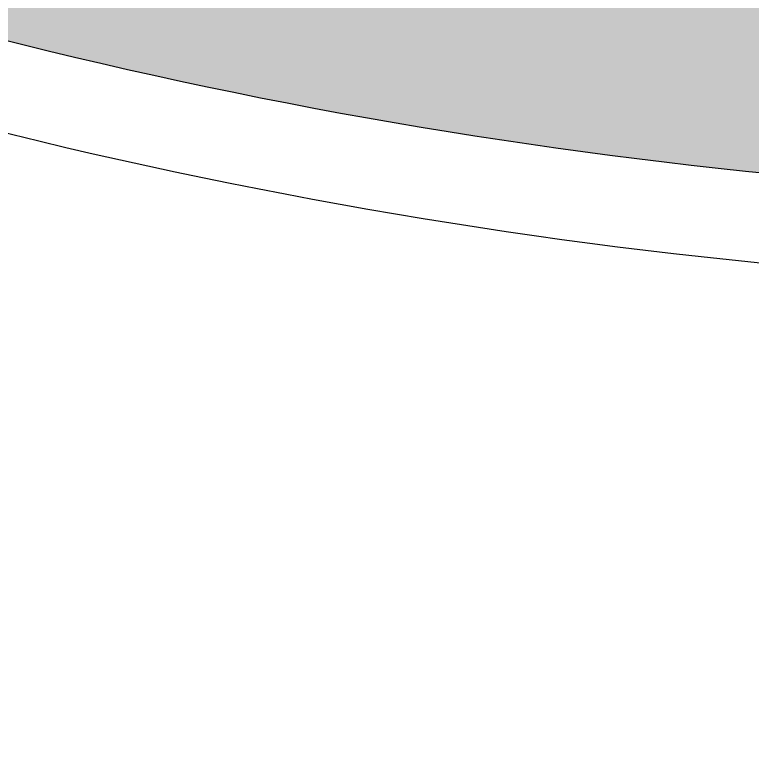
# Model space of a CAD drawing. Header units: millimetres. Extents: x 4836525 to 5356909, y -1773032 to -1295773.
# Drawn here: x 4974795 to 4976443, y -1585662 to -1583998 of the extents above; entities that cross this region are included whole.
import ezdxf

# ---------------------------------------------------------------- set-up
doc = ezdxf.new("R2010")
doc.units = ezdxf.units.MM
doc.header["$LTSCALE"] = 1000
doc.linetypes.add('HIDDEN', pattern=[9.525, 6.35, -3.175])
for name, color, linetype in [('PAT', 252, 'Continuous'), ('PAV', 8, 'Continuous'), ('ROAD', 3, 'Continuous'), ('ROAD_HID', 252, 'HIDDEN')]:
    doc.layers.add(name, color=color, linetype=linetype)

msp = doc.modelspace()

# ---------------------------------------------------------------- hatches: boundary and pattern name
at = {"layer": 'PAV'}
h = msp.add_hatch(dxfattribs=at)
h.set_pattern_fill('GRASS', color=256, scale=50, style=0)
h.set_pattern_definition([(90, (5001573.5, -1429608.4), (-898.025, 898.025), [238.125, -1557.925]), (45, (5001573.5, -1429608.4), (-898.026, 898.026), [238.125, -1031.875]), (135, (5001573.5, -1429608.4), (-898.026, -898.026), [238.125, -1031.875])])
edge = h.paths.add_edge_path()
edge.add_ellipse((4977650.6, -1572611.9), major_axis=(11800, 0), ratio=1, start_angle=232.12684, end_angle=270)
edge.add_ellipse((4977650.6, -1579863.9), major_axis=(4548, 0), ratio=1, start_angle=270, end_angle=360)
edge.add_ellipse((4973398.6, -1568362.1), major_axis=(8800, 0), ratio=1, start_angle=0, end_angle=29.99286)
edge.add_ellipse((4984201.6, -1553071.5), major_axis=(-8200, 0), ratio=1, start_angle=0, end_angle=29.99286, ccw=False)
edge.add_line((4976001.6, -1553071.5), (4976001.6, -1434405.9))
edge.add_line((4976001.6, -1434405.9), (4979549.5, -1434405.4))
edge.add_line((4979549.5, -1434405.4), (4979549.5, -1426505.4))
edge.add_line((4979549.5, -1426505.4), (5001373.5, -1426505.4))
edge.add_line((5001373.5, -1426505.4), (5001373.9, -1421808.1))
edge.add_line((5001373.9, -1421808.1), (4980352.8, -1421805.4))
edge.add_line((4980352.8, -1421805.4), (4973401.5, -1428773.4))
edge.add_line((4973401.5, -1428773.4), (4973406.9, -1473633.3))
edge.add_line((4973406.9, -1473633.3), (4970404.8, -1485682.2))
edge.add_line((4970404.8, -1485682.2), (4970405.8, -1510090.1))
edge.add_line((4970405.8, -1510090.1), (4970406.4, -1581926.5))
edge.add_line((4982198.6, -1579863.9), (4982198.6, -1568362.1))
edge.add_line((4981020.2, -1563963.1), (4977099.7, -1557170.6))
h.paths.add_polyline_path([(4974306.4, -1571113.1), (4974306.4, -1581113.1), (4979556.4, -1581113.1), (4979556.4, -1571113.1)], flags=16)

# ---------------------------------------------------------------- linework, layer by layer
at = {"layer": 'PAT'}
msp.add_lwpolyline([(4979549.5, -1426505.4), (4979549.5, -1434405.4), (4976001.6, -1434405.9), (4976001.6, -1553071.5, 0.131621), (4977099.7, -1557170.6), (4981020.2, -1563963.1, -0.131621), (4982198.6, -1568362.1), (4982198.6, -1579863.9, -0.414214), (4977650.6, -1584411.9, -0.166774), (4970406.4, -1581926.5), (4970405.8, -1510090.1), (4970404.8, -1485682.2), (4973406.9, -1473633.3), (4973401.5, -1428773.4), (4980352.8, -1421805.4), (5001373.9, -1421808.1), (5001373.5, -1426505.4)], format="xyb", close=True, dxfattribs=at)
at = {"layer": 'ROAD'}
msp.add_lwpolyline([(4970204.8, -1485657.7), (4970205.8, -1510090.1), (4970206.4, -1582023.8, 0.168876), (4977650.6, -1584611.9, 0.414214), (4982398.6, -1579863.9), (4982398.6, -1568362.1, 0.131621), (4981193.4, -1563863.1), (4977272.9, -1557070.7, -0.131621), (4976201.6, -1553071.5), (4976201.6, -1434605.8)], format="xyb", dxfattribs=at)
at = {"layer": 'ROAD_HID', "ltscale": 0.5}
msp.add_arc((4973898.6, -1580511.9), 12000, 270, 0, dxfattribs=at)

doc.saveas('drawing.dxf')
